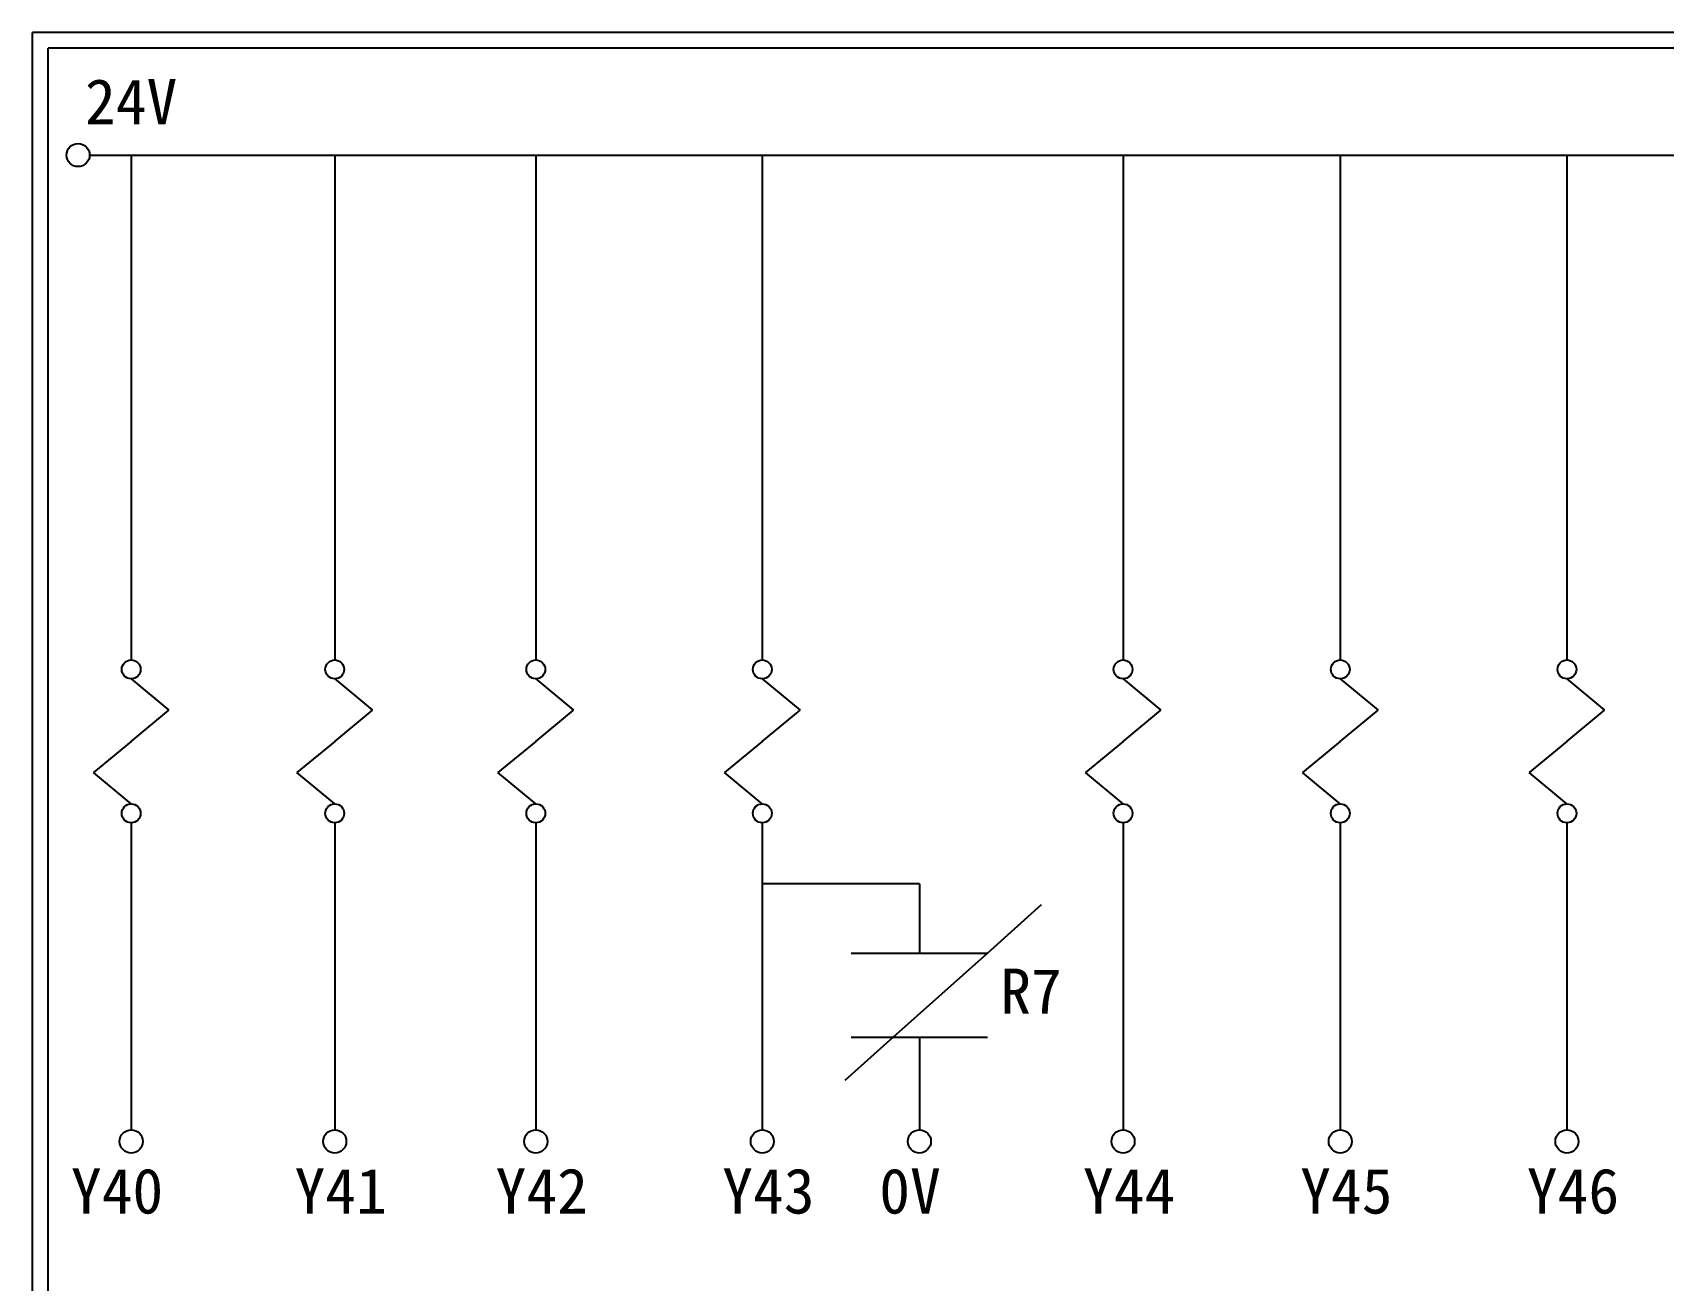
# Model space of a CAD drawing. Extents: x 926 to 1213, y 3 to 207.
# Drawn here: x 925.7 to 1055.5, y 107.6 to 207 of the extents above; entities that cross this region are included whole.
import ezdxf

# ---------------------------------------------------------------- set-up
doc = ezdxf.new("R2010")
doc.units = 0
doc.layers.add('圖框層', color=7, linetype='CONTINUOUS')
doc.layers.add('標尺寸層', color=3, linetype='CONTINUOUS')
doc.styles.add('STSL', font='kaiu.ttf')

msp = doc.modelspace()

# ---------------------------------------------------------------- linework, layer by layer
at = {"layer": '圖框層', "color": 7}
for p, q in [((1212.74, 206.97), (925.74, 206.97)), ((925.74, 3), (925.74, 206.97)), ((1211.49, 205.72), (926.99, 205.72)), ((926.99, 4.25), (926.99, 205.72))]:
    msp.add_line(p, q, dxfattribs=at)
at = {"layer": '標尺寸層', "color": 7}
for p, q in [((930.28, 197.22), (1207.88, 197.22)), ((933.59, 197.22), (933.59, 157.03)), ((949.79, 197.22), (949.79, 157.03)), ((965.79, 197.22), (965.79, 157.03)), ((983.82, 197.22), (983.82, 157.03)), ((1012.53, 197.22), (1012.53, 157.03)), ((1029.82, 197.22), (1029.82, 157.03)), ((1047.86, 197.22), (1047.86, 157.03)), ((933.59, 155.53), (936.59, 153.04)), ((949.79, 155.53), (952.79, 153.04)), ((965.79, 155.53), (968.79, 153.04)), ((983.82, 155.53), (986.83, 153.04)), ((1012.53, 155.53), (1015.54, 153.04)), ((1029.82, 155.53), (1032.83, 153.04)), ((1047.86, 155.53), (1050.86, 153.04)), ((933.59, 150.55), (936.59, 153.04)), ((949.79, 150.55), (952.79, 153.04)), ((965.79, 150.55), (968.79, 153.04)), ((983.82, 150.55), (986.83, 153.04)), ((1012.53, 150.55), (1015.54, 153.04)), ((1029.82, 150.55), (1032.83, 153.04)), ((1047.86, 150.55), (1050.86, 153.04)), ((933.59, 150.55), (930.59, 148.06)), ((949.79, 150.55), (946.78, 148.06)), ((965.79, 150.55), (962.78, 148.06)), ((983.82, 150.55), (980.82, 148.06)), ((1012.53, 150.55), (1009.53, 148.06)), ((1029.82, 150.55), (1026.82, 148.06)), ((1047.86, 150.55), (1044.86, 148.06)), ((933.59, 145.57), (930.59, 148.06)), ((949.79, 145.57), (946.78, 148.06)), ((965.79, 145.57), (962.78, 148.06)), ((983.82, 145.57), (980.82, 148.06)), ((1012.53, 145.57), (1009.53, 148.06)), ((1029.82, 145.57), (1026.82, 148.06)), ((1047.86, 145.57), (1044.86, 148.06)), ((933.59, 144.07), (933.59, 119.62)), ((949.79, 144.07), (949.79, 119.62)), ((965.79, 144.07), (965.79, 119.62)), ((983.82, 144.07), (983.82, 119.62)), ((1012.53, 144.07), (1012.53, 119.62)), ((1029.82, 144.07), (1029.82, 119.62)), ((1047.86, 144.07), (1047.86, 119.62)), ((996.32, 139.21), (983.82, 139.21)), ((996.32, 139.21), (996.32, 133.7)), ((1001.75, 133.7), (1006.05, 137.55)), ((990.9, 133.7), (1001.75, 133.7)), ((994.24, 126.99), (1001.75, 133.7)), ((994.24, 126.99), (990.39, 123.54)), ((990.9, 126.99), (1001.75, 126.99)), ((996.32, 126.99), (996.32, 119.62))]:
    msp.add_line(p, q, dxfattribs=at)
at = {"layer": '標尺寸層'}
msp.add_line((996.32, 126.99), (996.32, 119.96), dxfattribs=at)
at = {"layer": '標尺寸層', "color": 7}
for centre, radius in [((929.36, 197.22), 0.92), ((933.59, 156.28), 0.751), ((949.79, 156.28), 0.751), ((965.79, 156.28), 0.751), ((983.82, 156.28), 0.751), ((1012.53, 156.28), 0.751), ((1029.82, 156.28), 0.751), ((1047.86, 156.28), 0.751), ((933.59, 144.82), 0.751), ((949.79, 144.82), 0.751), ((965.79, 144.82), 0.751), ((983.82, 144.82), 0.751), ((1012.53, 144.82), 0.751), ((1029.82, 144.82), 0.751), ((1047.86, 144.82), 0.751), ((933.59, 118.7), 0.92), ((949.79, 118.7), 0.92), ((965.79, 118.7), 0.92), ((983.82, 118.7), 0.92), ((996.32, 118.7), 0.92), ((1012.53, 118.7), 0.92), ((1029.82, 118.7), 0.92), ((1047.86, 118.7), 0.92)]:
    msp.add_circle(centre, radius, dxfattribs=at)

# ---------------------------------------------------------------- texts
at = {"layer": '圖框層', "color": 4, "style": 'STSL'}
for s, p in [('24V', (929.91, 199.68)), ('R7', (1002.76, 128.86)), ('Y40', (928.79, 112.96)), ('Y41', (946.59, 112.96)), ('Y42', (962.59, 112.96)), ('Y43', (980.63, 112.96)), ('0V', (993.13, 112.96)), ('Y44', (1009.34, 112.96)), ('Y45', (1026.63, 112.96)), ('Y46', (1044.67, 112.96))]:
    msp.add_text(s, height=3.6, dxfattribs=at).set_placement(p)

doc.saveas('drawing.dxf')
